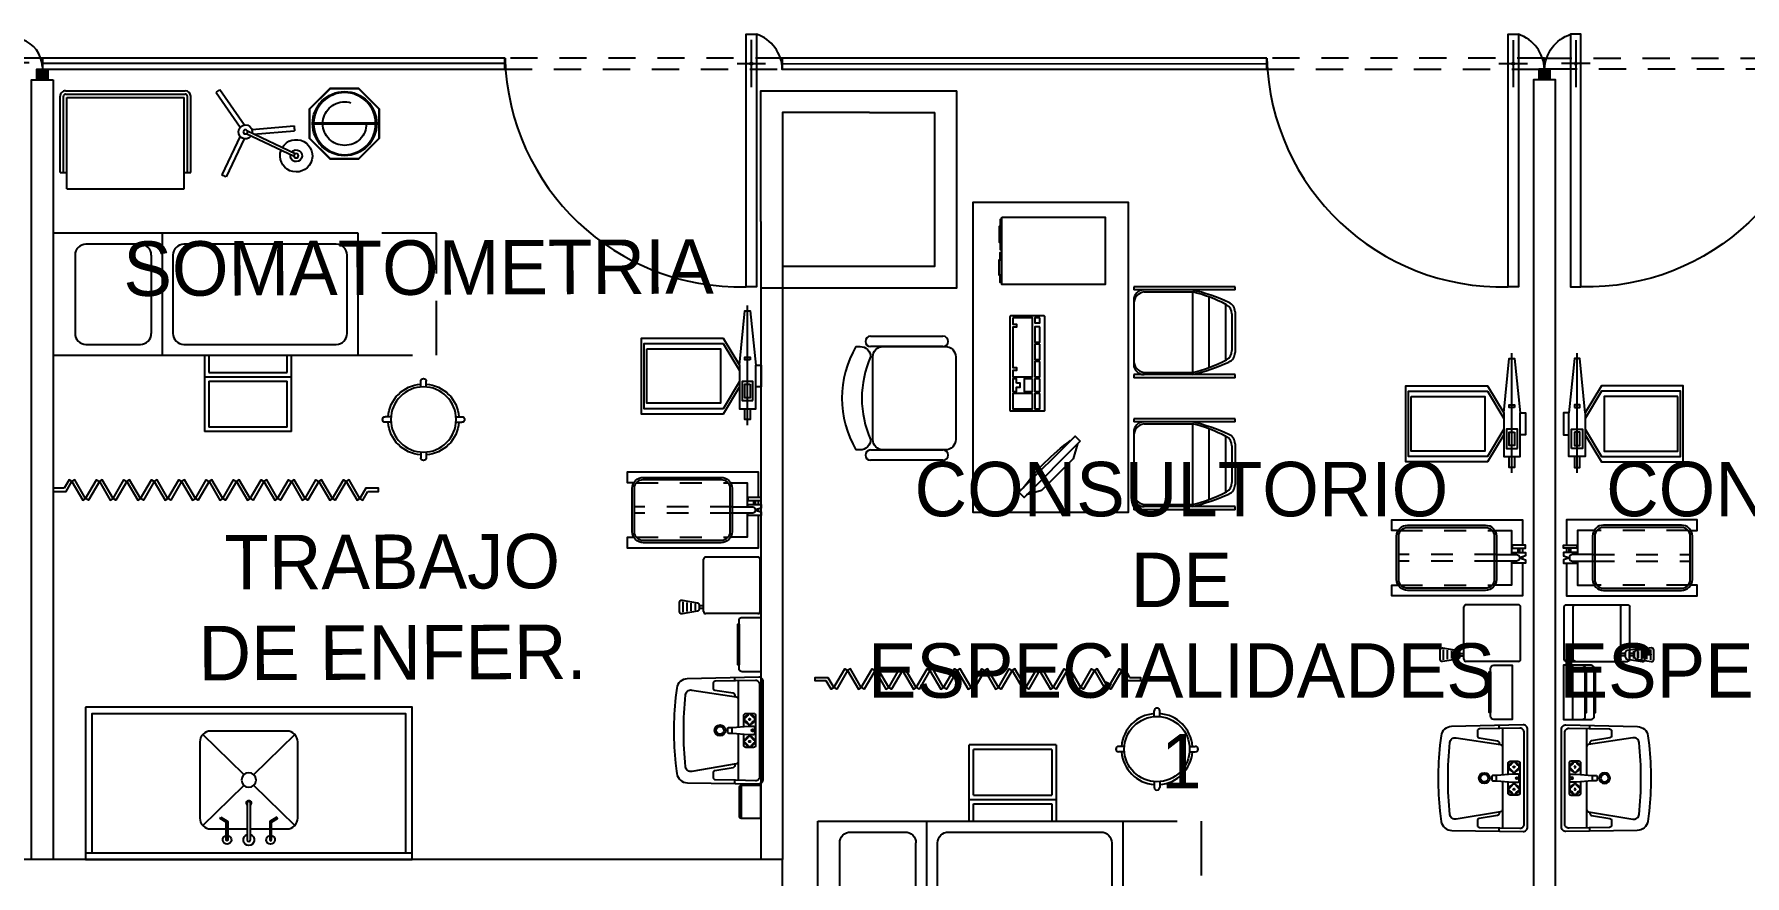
# Model space of a CAD drawing. Header units: millimetres. Extents: x 2523 to 2756, y 378 to 482.
# Drawn here: x 2564.94 to 2572.8, y 399.26 to 403.12 of the extents above; entities that cross this region are included whole.
import ezdxf

# ---------------------------------------------------------------- set-up
doc = ezdxf.new("R2010")
doc.units = ezdxf.units.MM
for name, pattern in [('DASHED', [0.75, 0.5, -0.25]), ('H25', [0.06, 0.0375, -0.0225]), ('HIDDEN', [0.375, 0.25, -0.125]), ('HIDDEN2', [0.1875, 0.125, -0.0625])]:
    doc.linetypes.add(name, pattern=pattern)
for name, color, linetype in [('CANCEL', 6, 'Continuous'), ('MOBILIARIO', 161, 'Continuous'), ('MOBSANIT', 161, 'Continuous')]:
    doc.layers.add(name, color=color, linetype=linetype)
doc.styles.add('STYLE1', font='GOTHIC.TTF')

# ---------------------------------------------------------------- blocks, each defined once
blk = doc.blocks.new('PP3')
at = {"layer": 'CANCEL', "color": 252}
for p, q in [((-0.1436, 0.1336), (-0.1436, -0.0836)), ((-0.2092, 0.025), (-0.0781, 0.025))]:
    blk.add_line(p, q, dxfattribs=at)
at = {"layer": 'CANCEL'}
blk.add_line((-1.275, 0), (-1.275, 0.05), dxfattribs=at)
blk.add_lwpolyline([(-0.1198, 0.1599), (-0.1198, -1), (-0.1675, -1), (-0.1675, 0.1599), (-0.1198, 0.1599), (-0.1198, -0.99)], dxfattribs=at)
at = {"layer": 'CANCEL', "color": 252, "linetype": 'HIDDEN2'}
blk.add_lwpolyline([(0, 0.05), (-1.275, 0.05), (-1.275, 0), (0, 0)], close=True, dxfattribs=at)
at = {"layer": 'CANCEL'}
blk.add_circle((-0.1436, 0.025), 0.00483, dxfattribs=at)
for centre, radius, start, end in [((-0.1766, -0.0075), 0.1768, 2.42584, 71.23677), ((-0.196, 0.079), 1.0793, 181.53761, 271.51398)]:
    blk.add_arc(centre, radius, start, end, dxfattribs=at)
blk = doc.blocks.new('KK')
at = {"layer": 'CANCEL'}
blk.add_lwpolyline([(-0.025, -0.05), (-0.025, 0), (0.025, 0), (0.025, -0.05)], close=True, dxfattribs=at)
blk.add_solid([(-0.025, -0.05), (-0.025, 0), (0.025, -0.05), (0.025, 0)], dxfattribs=at)
blk = doc.blocks.new('36212353')
for p, q in [((-0.75, -0.03), (0.75, -0.03)), ((-0.0963, -0.14), (-0.0075, -0.14)), ((0.0075, -0.14), (0.0963, -0.14))]:
    blk.add_line(p, q)
at = {"color": 8}
for p, q in [((-0.2112, -0.1555), (-0.0223, -0.3399)), ((0.2112, -0.1555), (0.0223, -0.3399)), ((-0.0223, -0.3901), (-0.2112, -0.5745)), ((0.0223, -0.3901), (0.2112, -0.5745))]:
    blk.add_line(p, q, dxfattribs=at)
blk.add_lwpolyline([(-0.75, -0.7), (-0.75, 0), (0.75, 0), (0.75, -0.7)], close=True)
blk.add_lwpolyline([(-0.72, -0.03), (-0.72, -0.67), (0.72, -0.67), (0.72, -0.03)], dxfattribs=at)
blk.add_lwpolyline([(0.1037, -0.14), (0.175, -0.14, -0.414214), (0.225, -0.19), (0.225, -0.54, -0.414214), (0.175, -0.59), (-0.175, -0.59, -0.414214), (-0.225, -0.54), (-0.225, -0.19, -0.414214), (-0.175, -0.14), (-0.1037, -0.14)], format="xyb")
for points in [[(-0.128, -0.1945), (-0.0963, -0.1748), (-0.0963, -0.09, 1), (-0.1037, -0.09), (-0.1037, -0.1707), (-0.1319, -0.1881)], [(-0.0075, -0.09, -0.999999), (0.0075, -0.09), (0.0075, -0.26, -0.999999), (-0.0075, -0.26)], [(0.128, -0.1945), (0.0963, -0.1748), (0.0963, -0.09, -1), (0.1037, -0.09), (0.1037, -0.1707), (0.1319, -0.1881)]]:
    blk.add_lwpolyline(points, format="xyb", close=True)
blk.add_circle((0, -0.365), 0.0335, dxfattribs=at)
for centre, radius, start, end in [((-0.1, -0.09), 0.02, 280.72567, 259.27433), ((0, -0.09), 0.0254, 287.17406, 252.82594), ((0.1, -0.09), 0.02, 280.72567, 259.27433), ((0, -0.26), 0.0114, 131.13951, 48.86049)]:
    blk.add_arc(centre, radius, start, end, dxfattribs=at)
blk = doc.blocks.new('LVVZ1VS')
at = {"color": 8}
blk.add_line((0.0119, -0.143), (-0.0121, -0.143), dxfattribs=at)
for points in [[(0.2404, -0.3477), (0.2446, -0.0203, 0.418008), (0.2246, 0), (-0.2246, 0, 0.421093), (-0.2446, -0.0205), (-0.2369, -0.3488, 0.362961), (-0.1946, -0.3971, 0.013873), (-0.1511, -0.4026, 0.023993), (0.0024, -0.41, 0.024799), (0.1509, -0.4026, 0.015126), (0.1983, -0.3965, 0.364514)], [(-0.0748, -0.0675, -0.247805), (-0.0567, -0.0856, 0.116963), (-0.0455, -0.0856, -0.247805), (-0.0274, -0.0675, 0.116963), (-0.0274, -0.0563, -0.247805), (-0.0455, -0.0382, 0.116963), (-0.0567, -0.0382, -0.247805), (-0.0748, -0.0563, 0.116963)], [(0.0119, -0.1403), (0.0182, -0.0688, 0.015831), (0.0182, -0.0686), (0.0182, -0.0422, 0.414214), (0.0142, -0.0382), (-0.0144, -0.0382, 0.414214), (-0.0184, -0.0422), (-0.0184, -0.0686, 0.015831), (-0.0184, -0.0688), (-0.0121, -0.1403, -0.015831), (-0.0121, -0.1406), (-0.0121, -0.1593, 0.414214), (-0.0081, -0.1633), (0.0079, -0.1633, 0.414214), (0.0119, -0.1593), (0.0119, -0.1406, -0.015831)], [(0.0746, -0.0675, 0.247805), (0.0565, -0.0856, -0.116963), (0.0453, -0.0856, 0.247805), (0.0272, -0.0675, -0.116963), (0.0272, -0.0563, 0.247805), (0.0453, -0.0382, -0.116963), (0.0565, -0.0382, 0.247805), (0.0746, -0.0563, -0.116963)]]:
    blk.add_lwpolyline(points, format="xyb", close=True)
for points in [[(0.2433, -0.1266, -0.408931), (0.2398, -0.13), (0.2311, -0.13, -0.419516), (0.2276, -0.1264), (0.2293, -0.0354, 0.49024), (0.2093, -0.015), (-0.2095, -0.015, 0.425911), (-0.2295, -0.035), (-0.2278, -0.1264, -0.419516), (-0.2313, -0.13), (-0.2386, -0.13, -0.408931), (-0.2421, -0.1265)], [(-0.0171, -0.089), (-0.0685, -0.089, -0.414214), (-0.078, -0.0795), (-0.078, -0.0439, -0.414214), (-0.0685, -0.0344), (0.0683, -0.0344, -0.414214), (0.0778, -0.0439), (0.0778, -0.0795, -0.414214), (0.0683, -0.089), (0.0169, -0.089)], [(0.1443, -0.115, -0.368916), (0.1541, -0.1234), (0.1888, -0.3272, -0.428122), (0.1668, -0.356, -0.027474), (0.0024, -0.365, -0.026047), (-0.1634, -0.3564, -0.428854), (-0.1854, -0.3276), (-0.1544, -0.1234, -0.368908), (-0.1445, -0.115), (-0.0155, -0.115)]]:
    blk.add_lwpolyline(points, format="xyb")
for points in [[(-0.228, -0.115), (-0.1445, -0.115)], [(0.1443, -0.115), (0.2278, -0.115)]]:
    blk.add_lwpolyline(points, dxfattribs=at)
for points in [[(-0.2278, -0.1264), (-0.2261, -0.2202, 0.408931), (-0.2161, -0.23), (-0.195, -0.23, 0.368908), (-0.1851, -0.2216), (-0.1719, -0.1384, -0.336277), (-0.162, -0.13), (-0.1554, -0.13)], [(0.1552, -0.13), (0.1618, -0.13, -0.262297), (0.1717, -0.1384), (0.1849, -0.2216, 0.368908), (0.1947, -0.23), (0.2159, -0.23, 0.408931), (0.2259, -0.2202), (0.2276, -0.1264)]]:
    blk.add_lwpolyline(points, format="xyb", dxfattribs=at)
blk.add_lwpolyline([(0.0153, -0.115), (0.1443, -0.115)])
for centre, radius in [((-0.0511, -0.0619), 0.00337), ((-0.0511, -0.0619), 0.00337), ((-0.0001, -0.0485), 0.00515), ((0.0509, -0.0619), 0.00337), ((0.0509, -0.0619), 0.00337)]:
    blk.add_circle(centre, radius)
for radius in [0.025, 0.0175]:
    blk.add_circle((-0.0001, -0.1977), radius, dxfattribs=at)
for centre, start, end in [((-0.0511, -0.0619), 106.4867, 163.5133), ((-0.0511, -0.0619), 196.4867, 253.5133), ((-0.0511, -0.0619), 16.4867, 73.5133), ((-0.0511, -0.0619), 286.4867, 343.5133), ((0.0509, -0.0619), 106.4867, 163.5133), ((0.0509, -0.0619), 196.4867, 253.5133), ((0.0509, -0.0619), 16.4867, 73.5133), ((0.0509, -0.0619), 286.4867, 343.5133)]:
    blk.add_arc(centre, 0.0225, start, end, dxfattribs=at)
blk = doc.blocks.new('BPED')
at = {"layer": 'MOBILIARIO'}
for p, q in [((0, -0.12), (0, 0.12)), ((0.25, 0.13), (0.01, 0.13)), ((0.26, -0.12), (0.26, 0.12)), ((-0.0957, -0.0756), (-0.0957, -0.1233)), ((-0.0767, -0.0787), (-0.0767, -0.1202)), ((-0.0576, -0.0818), (-0.0576, -0.1171)), ((-0.0385, -0.0849), (-0.0385, -0.114)), ((-0.0203, -0.0933), (0, -0.0933)), ((-0.0203, -0.1046), (0, -0.1046)), ((0.25, -0.13), (0.01, -0.13))]:
    blk.add_line(p, q, dxfattribs=at)
blk.add_lwpolyline([(-0.0203, -0.1093, -0.367747), (-0.0287, -0.1192), (-0.0984, -0.1305, -0.462259), (-0.11, -0.1207), (-0.11, -0.0782, -0.462259), (-0.0984, -0.0683), (-0.0287, -0.0797, -0.367747), (-0.0203, -0.0896)], format="xyb", close=True, dxfattribs=at)
for centre, start, end in [((0.01, 0.12), 90, 180), ((0.25, 0.12), 0, 90), ((0.01, -0.12), 180, 270), ((0.25, -0.12), 270, 0)]:
    blk.add_arc(centre, 0.01, start, end, dxfattribs=at)
blk = doc.blocks.new('36211405')
at = {"color": 8, "linetype": 'H25'}
for p, q in [((0.2618, 0.091), (-0.1588, 0.091)), ((-0.1776, -0.019), (0.2706, -0.019)), ((-0.1776, -0.049), (0.2706, -0.049)), ((0.2618, -0.159), (-0.1588, -0.159))]:
    blk.add_line(p, q, dxfattribs=at)
at = {"color": 8}
for p, q in [((-0.2976, 0.0106), (-0.2976, -0.009)), ((-0.2976, -0.0294), (-0.2976, -0.0385))]:
    blk.add_line(p, q, dxfattribs=at)
for p, q in [((-0.285, -0.009), (-0.285, 0.0106)), ((-0.2773, -0.009), (-0.2773, 0.0106))]:
    blk.add_line(p, q)
for points in [[(0.2739, 0.091), (0.3024, 0.091), (0.3024, 0.141), (-0.2976, 0.141), (-0.2976, 0.0241)], [(-0.1709, 0.091), (-0.2476, 0.091), (-0.2476, -0.019)], [(-0.2976, -0.059), (-0.2976, -0.209), (0.3024, -0.209), (0.3024, -0.159), (0.2739, -0.159)], [(-0.2476, -0.049), (-0.2476, -0.159), (-0.1709, -0.159)]]:
    blk.add_lwpolyline(points, dxfattribs=at)
for points in [[(-0.1276, 0.116, 0.414214), (-0.1776, 0.066), (-0.1776, -0.134, 0.414214), (-0.1276, -0.184), (0.2306, -0.184, 0.414214), (0.2806, -0.134), (0.2806, 0.066, 0.414214), (0.2306, 0.116)], [(-0.1276, 0.106, 0.414214), (-0.1676, 0.066), (-0.1676, -0.134, 0.414214), (-0.1276, -0.174), (0.2306, -0.174, 0.414214), (0.2706, -0.134), (0.2706, 0.066, 0.414214), (0.2306, 0.106)]]:
    blk.add_lwpolyline(points, format="xyb", close=True)
blk.add_lwpolyline([(-0.2502, 0.0106), (-0.3114, 0.0106), (-0.3114, 0.0241), (-0.2502, 0.0241)], close=True)
for points in [[(-0.2502, -0.019), (-0.2502, -0.009), (-0.3114, -0.009), (-0.3114, -0.0254), (-0.2844, -0.0333)], [(-0.2844, -0.0347), (-0.3114, -0.0425), (-0.3114, -0.059), (-0.2502, -0.059), (-0.2502, -0.049)]]:
    blk.add_lwpolyline(points)
blk.add_lwpolyline([(-0.1776, -0.019), (-0.2694, -0.019, 1), (-0.2694, -0.049), (-0.1776, -0.049)], format="xyb")
blk = doc.blocks.new('31300054')
blk.add_line((-0.225, -0.0625), (0.325, -0.0625))
for points in [[(-0.05, -0.1), (-0.175, -0.175), (-0.175, -0.55), (0.175, -0.55), (0.175, -0.175), (0.05, -0.1), (0.3, -0.075), (0.3, -0.05), (0.05, -0.025), (0.05, 0), (-0.05, 0), (-0.05, -0.025)], [(-0.15, -0.05), (-0.2, -0.05), (-0.2, -0.075), (-0.15, -0.075)], [(0.05, -0.1), (-0.15, -0.1), (-0.15, -0.025), (0.05, -0.025)], [(-0.025, -0.1), (-0.15, -0.175), (-0.15, -0.5375), (0.15, -0.5375), (0.15, -0.175), (0.025, -0.1)]]:
    blk.add_lwpolyline(points)
for points in [[(-0.1125, -0.0375), (-0.025, -0.0375), (-0.025, -0.0875), (-0.1125, -0.0875)], [(-0.0375, -0.05), (-0.1, -0.05), (-0.1, -0.075), (-0.0375, -0.075)], [(0.075, -0.05), (0.075, -0.075), (0.0875, -0.075), (0.0875, -0.05)], [(0.125, -0.525), (0.125, -0.1875), (-0.125, -0.1875), (-0.125, -0.525)]]:
    blk.add_lwpolyline(points, close=True)
blk = doc.blocks.new('DEJ')
at = {"layer": 'MOBILIARIO'}
blk.add_line((0.075, 0.09), (-0.075, 0.09), dxfattribs=at)
blk.add_lwpolyline([(0.075, 0), (0.075, 0.09, 0.414214), (0.065, 0.1), (-0.065, 0.1, 0.414214), (-0.075, 0.09), (-0.075, 0)], format="xyb", close=True, dxfattribs=at)
blk = doc.blocks.new('DEPAP')
at = {"layer": 'MOBILIARIO'}
blk.add_lwpolyline([(-0.11, 0.1), (0.11, 0.1, -0.414214), (0.125, 0.085), (0.125, 0), (-0.125, 0), (-0.125, 0.085, -0.414214)], format="xyb", close=True, dxfattribs=at)
blk.add_lwpolyline([(0.0934, 0.1), (-0.0934, 0.1), (-0.0934, 0.106), (0.0934, 0.106)], close=True, dxfattribs=at)
blk = doc.blocks.new('LAMPARA DE PIE')
for p, q in [((-0.3456, 0.0291), (-0.3456, 0.2246)), ((-0.3236, 0.0309), (-0.3236, 0.2248)), ((-0.0819, 0.0067), (-0.325, 0.0067)), ((-0.3631, -0.0081), (-0.531, -0.1051)), ((-0.3505, -0.0262), (-0.5198, -0.124)), ((-0.0819, -0.0067), (-0.325, -0.0067)), ((-0.3095, -0.0228), (-0.1416, -0.1197)), ((-0.2936, -0.0067), (-0.1308, -0.1006))]:
    blk.add_line(p, q)
for centre, radius in [((-0.3321, 0), 0.00973), ((-0.0743, 0), 0.0101)]:
    blk.add_circle(centre, radius)
for centre, radius, start, end in [((-0.3321, 0), 0.225, 87.85066, 93.43976), ((-0.3321, 0), 0.032, 11.98635, 348.01365), ((-0.0743, 0), 0.0743, 185.14104, 174.85896), ((-0.0743, 0), 0.027, 194.26583, 165.73417), ((-0.3321, 0), 0.225, 207.85066, 213.43976), ((-0.3321, 0), 0.225, 327.85066, 333.43976)]:
    blk.add_arc(centre, radius, start, end)
blk = doc.blocks.new('MPASTEUR')
at = {"layer": 'MOBILIARIO'}
for p, q in [((0, -0.275), (0, 0.275)), ((0.015, -0.275), (0.015, 0.275)), ((0.375, 0.3), (0.025, 0.3)), ((0.375, 0.285), (0.025, 0.285)), ((0.03, -0.27), (0.03, 0.27)), ((0.45, 0.27), (0.03, 0.27)), ((0.375, 0.27), (0.375, 0.3)), ((0.45, -0.27), (0.45, 0.27)), ((0.375, -0.285), (0.025, -0.285)), ((0.375, -0.3), (0.025, -0.3)), ((0.45, -0.27), (0.03, -0.27)), ((0.375, -0.3), (0.375, -0.27))]:
    blk.add_line(p, q, dxfattribs=at)
for centre, radius, start, end in [((0.025, 0.275), 0.025, 90, 180), ((0.025, 0.275), 0.01, 90, 180), ((0.025, -0.275), 0.025, 180, 270), ((0.025, -0.275), 0.01, 180, 270)]:
    blk.add_arc(centre, radius, start, end, dxfattribs=at)
blk = doc.blocks.new('CUBETA')
for p, q in [((-0.1475, 0.0025), (0.1475, 0.0025)), ((-0.1475, -0.0025), (0.1475, -0.0025))]:
    blk.add_line(p, q)
for points in [[(-0.066, 0.1619), (-0.1607, 0.0672), (-0.1607, -0.0667), (-0.066, -0.1614), (0.0679, -0.1614), (0.1627, -0.0667), (0.1627, 0.0672), (0.0679, 0.1619)], [(-0.0652, 0.1599), (-0.1587, 0.0664), (-0.1587, -0.0659), (-0.0652, -0.1594), (0.0671, -0.1594), (0.1607, -0.0659), (0.1607, 0.0664), (0.0671, 0.1599)]]:
    blk.add_lwpolyline(points, close=True)
blk.add_circle((0, 0), 0.1475)
at = {"linetype": 'DASHED'}
blk.add_circle((0, 0), 0.1, dxfattribs=at)
for start, end in [(1.00524, 178.99476), (181.00524, 358.99476)]:
    blk.add_arc((0, 0), 0.1425, start, end)
blk = doc.blocks.new('MESUN')
at = {"layer": 'MOBILIARIO'}
for p, q in [((0, 1.76), (-0.56, 1.76)), ((-0.56, 1.76), (-0.56, 0.36)), ((0, 0.36), (0, 1.76)), ((-0.1, 1.66), (-0.46, 1.66)), ((-0.51, 1.61), (-0.51, 1.36)), ((-0.05, 1.36), (-0.05, 1.61)), ((0, 1.26), (-0.56, 1.26)), ((-0.1, 1.31), (-0.46, 1.31)), ((-0.1, 1.21), (-0.46, 1.21)), ((-0.51, 1.16), (-0.51, 0.46)), ((-0.05, 0.46), (-0.05, 1.16)), ((-0.56, 1.0651), (-0.9099, 1.0651)), ((-0.9099, 0.6651), (-0.9099, 1.0651)), ((-0.6799, 1.0451), (-0.8899, 1.0451)), ((-0.8899, 0.6851), (-0.8899, 1.0451)), ((-0.6799, 1.0451), (-0.6799, 0.6851)), ((-0.6599, 1.0651), (-0.6599, 0.6651)), ((-0.56, 1.0451), (-0.6399, 1.0451)), ((-0.6399, 1.0451), (-0.6399, 0.6851)), ((-0.9099, 0.6651), (-0.56, 0.6651)), ((-0.8899, 0.6851), (-0.6799, 0.6851)), ((-0.6399, 0.6851), (-0.56, 0.6851)), ((-0.46, 0.41), (-0.1, 0.41)), ((-0.56, 0.36), (0, 0.36))]:
    blk.add_line(p, q, dxfattribs=at)
at = {"layer": 'MOBILIARIO', "linetype": 'HIDDEN'}
for p, q in [((-0.56, 0.36), (-0.56, 0)), ((0, 0), (0, 0.36)), ((-0.56, 0), (0, 0))]:
    blk.add_line(p, q, dxfattribs=at)
at = {"layer": 'MOBILIARIO'}
for centre, start, end in [((-0.46, 1.61), 90, 180), ((-0.1, 1.61), 0, 90), ((-0.46, 1.36), 180, 270), ((-0.1, 1.36), 270, 0), ((-0.46, 1.16), 90, 180), ((-0.1, 1.16), 0, 90), ((-0.46, 0.46), 180, 270), ((-0.1, 0.46), 270, 0)]:
    blk.add_arc(centre, 0.05, start, end, dxfattribs=at)
blk = doc.blocks.new('Banco giratorio')
at = {"layer": 'MOBILIARIO'}
for p, q in [((-0.025, 0.3124), (-0.025, 0.339)), ((0, 0.3124), (0, 0.339)), ((-0.162, 0.1754), (-0.1885, 0.1754)), ((0.137, 0.1754), (0.1635, 0.1754)), ((-0.162, 0.1504), (-0.1885, 0.1504)), ((0.137, 0.1504), (0.1635, 0.1504)), ((-0.025, 0.0135), (-0.025, -0.0131)), ((0, 0.0135), (0, -0.0131))]:
    blk.add_line(p, q, dxfattribs=at)
blk.add_circle((-0.0125, 0.1629), 0.15, dxfattribs=at)
for centre, radius, start, end in [((-0.0125, 0.1629), 0.1634, 94.386, 175.614), ((-0.0125, 0.339), 0.0125, 0, 180), ((-0.0125, 0.1629), 0.1634, 4.386, 85.614), ((-0.1885, 0.1629), 0.0125, 90, 270), ((0.1635, 0.1629), 0.0125, 270, 90), ((-0.0125, 0.1629), 0.1634, 184.386, 265.614), ((-0.0125, 0.1629), 0.1634, 274.386, 355.614), ((-0.0125, -0.0131), 0.0125, 180, 0)]:
    blk.add_arc(centre, radius, start, end, dxfattribs=at)
blk = doc.blocks.new('CORT')
for points in [[(0.06, 0.0075), (0.01, 0.0075), (0.01, -0.0075), (0.0687, -0.0075), (0.0958, 0.0396), (0.0828, 0.0471)], [(0.1588, -0.0396), (0.1088, 0.0471), (0.0958, 0.0396), (0.1458, -0.0471)], [(0.1588, -0.0396), (0.2088, 0.0471), (0.2218, 0.0396), (0.1718, -0.0471)], [(0.2848, -0.0396), (0.2348, 0.0471), (0.2218, 0.0396), (0.2718, -0.0471)], [(0.2848, -0.0396), (0.3348, 0.0471), (0.3478, 0.0396), (0.2978, -0.0471)], [(0.4108, -0.0396), (0.3608, 0.0471), (0.3478, 0.0396), (0.3978, -0.0471)], [(0.4108, -0.0396), (0.4608, 0.0471), (0.4738, 0.0396), (0.4238, -0.0471)], [(0.5368, -0.0396), (0.4868, 0.0471), (0.4738, 0.0396), (0.5238, -0.0471)], [(0.5368, -0.0396), (0.5868, 0.0471), (0.5997, 0.0396), (0.5497, -0.0471)], [(0.6627, -0.0396), (0.6127, 0.0471), (0.5997, 0.0396), (0.6497, -0.0471)], [(0.6627, -0.0396), (0.7127, 0.0471), (0.7257, 0.0396), (0.6757, -0.0471)], [(0.7887, -0.0396), (0.7387, 0.0471), (0.7257, 0.0396), (0.7757, -0.0471)], [(0.7887, -0.0396), (0.8387, 0.0471), (0.8517, 0.0396), (0.8017, -0.0471)], [(0.9147, -0.0396), (0.8647, 0.0471), (0.8517, 0.0396), (0.9017, -0.0471)], [(0.9147, -0.0396), (0.9647, 0.0471), (0.9777, 0.0396), (0.9277, -0.0471)], [(1.0407, -0.0396), (0.9907, 0.0471), (0.9777, 0.0396), (1.0277, -0.0471)], [(1.0407, -0.0396), (1.0907, 0.0471), (1.1037, 0.0396), (1.0537, -0.0471)], [(1.1667, -0.0396), (1.1167, 0.0471), (1.1037, 0.0396), (1.1537, -0.0471)], [(1.1667, -0.0396), (1.2167, 0.0471), (1.2297, 0.0396), (1.1797, -0.0471)], [(1.2926, -0.0396), (1.2426, 0.0471), (1.2297, 0.0396), (1.2797, -0.0471)], [(1.2926, -0.0396), (1.3426, 0.0471), (1.3556, 0.0396), (1.3056, -0.0471)], [(1.4186, -0.0396), (1.3686, 0.0471), (1.3556, 0.0396), (1.4056, -0.0471)], [(1.4544, -0.0075), (1.5044, -0.0075), (1.5044, 0.0075), (1.4458, 0.0075), (1.4186, -0.0396), (1.4316, -0.0471)]]:
    blk.add_lwpolyline(points, close=True)
blk = doc.blocks.new('511.836.0295')
for p, q in [((-0.05, -0.1388), (-0.05, 0.2112)), ((0, 0.2112), (0, -0.1388)), ((0.5, -0.1388), (0.5, 0.2112)), ((0.55, 0.2112), (0.55, -0.1388))]:
    blk.add_line(p, q)
for points in [[(0.05, 0.2114, -0.414214), (0, 0.2614), (0, 0.282)], [(0.5, 0.282), (0.5, 0.2614, -0.414214), (0.45, 0.2114)]]:
    blk.add_lwpolyline(points, format="xyb")
blk.add_lwpolyline([(0.45, -0.2003), (0.05, -0.2003, -0.414214), (0, -0.1503), (0, 0.1503, -0.414214), (0.05, 0.2003), (0.45, 0.2003, -0.414214), (0.5, 0.1503), (0.5, -0.1503, -0.414214)], format="xyb", close=True)
for centre, radius, start, end in [((0.25, -0.1454), 0.4951, 59.67544, 120.32456), ((0.25, -0.2416), 0.4951, 66.17665, 113.82335), ((-0.025, 0.2112), 0.025, 0, 180), ((0.525, 0.2112), 0.025, 0, 180), ((-0.025, -0.1388), 0.025, 180, 0), ((0.525, -0.1388), 0.025, 180, 0)]:
    blk.add_arc(centre, radius, start, end)
blk = doc.blocks.new('COMPU-B')
for p, q in [((372.6765, 223.7348), (372.5227, 223.5811)), ((372.7482, 223.7552), (372.6765, 223.7348)), ((372.5227, 223.5811), (372.5024, 223.5093))]:
    blk.add_line(p, q)
for points in [[(372.7611, 223.768), (372.4896, 223.4965), (372.5145, 223.4716), (372.786, 223.7431)], [(372.9924, 223.5726), (372.9924, 223.5496), (372.9174, 223.5496), (372.9174, 223.5726)], [(373.0624, 223.5726), (373.0624, 223.5496), (373.0024, 223.5496), (373.0024, 223.5726)], [(373.1474, 223.5726), (373.1474, 223.5496), (373.0724, 223.5496), (373.0724, 223.5726)], [(373.2309, 223.5726), (373.2309, 223.5496), (373.1559, 223.5496), (373.1559, 223.5726)], [(373.3144, 223.5726), (373.3144, 223.5496), (373.2394, 223.5496), (373.2394, 223.5726)], [(373.3574, 223.5726), (373.3574, 223.5496), (373.3344, 223.5496), (373.3344, 223.5726)], [(372.9924, 223.5376), (372.9924, 223.4426), (372.9174, 223.4426), (372.9174, 223.5376)], [(373.0624, 223.5376), (373.0624, 223.4976), (373.0024, 223.4976), (373.0024, 223.5376)], [(373.3574, 223.4426), (373.3274, 223.4426), (373.3274, 223.4601), (373.3124, 223.4601), (373.3124, 223.4426), (373.1174, 223.4426), (373.1174, 223.4601), (373.1024, 223.4601), (373.1024, 223.4426), (373.0724, 223.4426), (373.0724, 223.5376), (373.3574, 223.5376)], [(373.0424, 223.4601), (373.0624, 223.4601), (373.0624, 223.4426), (373.0024, 223.4426), (373.0024, 223.4601), (373.0224, 223.4601), (373.0224, 223.4776), (373.0424, 223.4776)]]:
    blk.add_lwpolyline(points, close=True)
blk.add_lwpolyline([(373.3674, 223.4326, -0.414214), (373.3624, 223.4276), (372.9124, 223.4276, -0.414214), (372.9074, 223.4326), (372.9074, 223.5926, -0.414214), (372.9124, 223.5976), (373.3624, 223.5976, -0.414214), (373.3674, 223.5926)], format="xyb", close=True)
blk.add_arc((371.9304, 224.3272), 1.0308, 305.97458, 324.02542)
blk = doc.blocks.new('SILLAFAC')
for p, q in [((0.1263, 0.22), (-0.3637, 0.22)), ((-0.3637, 0.22), (-0.3637, 0.205)), ((0.1263, 0.205), (-0.3637, 0.205)), ((-0.0815, 0.205), (-0.3137, 0.205)), ((-0.0815, 0.205), (-0.3137, 0.205)), ((-0.3137, 0.195), (-0.08, 0.195)), ((-0.08, 0.195), (-0.08, -0.195)), ((0, 0.1708), (0, -0.1708)), ((0.1263, 0.205), (0.1263, 0.22)), ((-0.3637, 0.155), (-0.3637, -0.155)), ((-0.3637, 0.155), (-0.3637, 0.135)), ((0.08, 0.1354), (0.08, -0.1354)), ((0.1113, 0.0888), (0.1113, -0.0888)), ((0.1263, 0.0985), (0.1263, -0.0985)), ((0.1263, -0.205), (-0.3637, -0.205)), ((-0.3637, -0.205), (-0.3637, -0.22)), ((0.1263, -0.22), (-0.3637, -0.22)), ((-0.3137, -0.195), (-0.08, -0.195)), ((-0.0815, -0.205), (-0.3137, -0.205)), ((0.1263, -0.22), (0.1263, -0.205))]:
    blk.add_line(p, q)
for centre, radius, start, end in [((-0.3137, 0.155), 0.05, 90, 180), ((-0.3043, 0.1364), 0.0594, 99.0812, 181.30766), ((-0.323, -0.7936), 1.0274, 65.88622, 76.40754), ((-0.244, -0.4903), 0.7047, 62.19831, 76.5409), ((0.0613, 0.0888), 0.05, 0, 62.19831), ((0.0763, 0.0985), 0.05, 0, 65.88622), ((-0.3043, -0.1364), 0.0594, 178.69234, 260.9188), ((-0.3137, -0.155), 0.05, 180, 270), ((-0.323, 0.7936), 1.0274, 283.59246, 294.11378), ((-0.244, 0.4903), 0.7047, 283.4591, 297.80169), ((0.0613, -0.0888), 0.05, 297.80169, 0), ((0.0763, -0.0985), 0.05, 294.11378, 0)]:
    blk.add_arc(centre, radius, start, end)
blk = doc.blocks.new('18830057')
blk.add_lwpolyline([(0, -0.5), (0, 0), (0.325, 0), (0.325, -0.5)], close=True)
at = {"color": 8}
for points in [[(0.01, -0.5), (0.01, -0.5075), (0.045, -0.5075)], [(0.12, -0.5075), (0.155, -0.5075), (0.155, -0.5)], [(0.205, -0.5075), (0.17, -0.5075), (0.17, -0.5)], [(0.315, -0.5), (0.315, -0.5075), (0.28, -0.5075)]]:
    blk.add_lwpolyline(points, dxfattribs=at)
for points in [[(0.12, -0.5025), (0.045, -0.5025), (0.045, -0.5125), (0.12, -0.5125)], [(0.205, -0.5025), (0.28, -0.5025), (0.28, -0.5125), (0.205, -0.5125)]]:
    blk.add_lwpolyline(points, close=True, dxfattribs=at)

msp = doc.modelspace()

# ---------------------------------------------------------------- linework, layer by layer
for p, q in [((2567.1067, 402.9879), (2564.9817, 402.9879)), ((2568.3786, 402.9878), (2570.6067, 402.9879)), ((2568.2817, 402.2629), (2568.2817, 399.3325)), ((2568.3817, 402.2629), (2568.3817, 399.3325)), ((2568.3817, 399.3325), (2561.7817, 399.3325)), ((2568.3817, 396.3129), (2568.3817, 399.3325))]:
    msp.add_line(p, q)
for points in [[(2567.1067, 402.9629), (2567.1067, 403.0129), (2564.9817, 403.0129), (2564.9817, 402.9629), (2567.1067, 402.9629)], [(2565.0317, 402.9129), (2565.0317, 399.3325), (2564.9317, 399.3325), (2564.9317, 402.9129)], [(2571.9317, 397.833), (2571.9317, 402.9138), (2571.8317, 402.9138), (2571.8317, 397.833)]]:
    msp.add_lwpolyline(points, close=True)
at = {"linetype": 'Continuous'}
msp.add_lwpolyline([(2570.6067, 403.0129), (2568.3786, 403.0129), (2568.3786, 402.9629), (2570.6067, 402.963)], close=True, dxfattribs=at)
for points in [[(2568.2817, 402.2629), (2568.2817, 402.8629), (2568.8817, 402.8629)], [(2568.2817, 401.9579), (2569.1817, 401.9579), (2569.1815, 402.8629)], [(2568.2817, 402.8629), (2569.1815, 402.8629)], [(2568.7817, 402.7629), (2568.7817, 402.7629), (2568.3817, 402.7629), (2568.3817, 402.0579), (2569.0817, 402.0579), (2569.0815, 402.7629)], [(2568.7817, 402.7629), (2569.0815, 402.7629)]]:
    msp.add_lwpolyline(points)
at = {"layer": 'MOBILIARIO'}
msp.add_lwpolyline([(2569.2568, 401.9244), (2569.2568, 401.9244), (2569.2569, 402.3519), (2569.9694, 402.3519), (2569.9693, 400.9269), (2569.2568, 400.9269), (2569.2569, 402.3519)], dxfattribs=at)

# ---------------------------------------------------------------- block references
at = {"xscale": 0.7842762128884715, "yscale": 0.7842762128884715, "zscale": 0.7842762128884715}
msp.add_blockref('PP3', (2564.9817, 402.9736), dxfattribs=at)
for name, p in [('PP3', (2568.3817, 402.9632)), ('PP3', (2571.8817, 402.9629)), ('KK', (2564.9817, 402.9629)), ('KK', (2571.8817, 402.9638)), ('KK', (2571.8817, 402.9638))]:
    msp.add_blockref(name, p)
at = {"xscale": -1}
msp.add_blockref('PP3', (2571.8817, 402.9629), dxfattribs=at)
at = {"layer": 'MOBILIARIO'}
for name, p, rotation in [('MPASTEUR', (2565.3633, 402.8629), 269.9999565287787), ('CUBETA', (2566.3701, 402.7123), 179.9999565287787), ('MESUN', (2566.7917, 402.2086), 89.9999565287787), ('CORT', (2565.0217, 401.0297), 4.34711170842187e-05)]:
    msp.add_blockref(name, p, dxfattribs=dict(at, rotation=rotation))
at = {"layer": 'MOBILIARIO', "extrusion": (0, 0, -1)}
for name, p, zscale, rotation in [('LAMPARA DE PIE', (-2566.2148, 402.533), -0.9999999999999996, 205.2580071340153), ('31300054', (-2568.2834, 401.5527), -1, 89.9999565287787), ('31300054', (-2571.7945, 401.3333), -0.9999999999999996, 89.99995652794493), ('Banco giratorio', (-2566.5695, 401.3659), -0.9999999999999996, 89.99995652885686), ('36211405', (-2567.9721, 400.9714), -1, 359.9999565287787), ('36211405', (-2571.4831, 400.752), -0.9999999999999996, 359.9999565280231)]:
    msp.add_blockref(name, p, dxfattribs=dict(at, zscale=zscale, rotation=rotation))
at = {"layer": 'MOBILIARIO'}
for name, p, xscale, yscale, zscale, rotation in [('18830057', (2569.8634, 402.2821), 0.9499999999998182, 0.9499999999998182, 0.9499999999998182, 269.9978167571916), ('COMPU-B', (2357.1694, 47.1303), -0.9499999999998181, 0.9499999999998181, 0.9499999999998181, 270.0000434731905)]:
    msp.add_blockref(name, p, dxfattribs=dict(at, xscale=xscale, yscale=yscale, zscale=zscale, rotation=rotation))
at = {"layer": 'MOBILIARIO', "xscale": 0.9499999999998181, "yscale": 0.9499999999998181, "zscale": 0.9499999999998181}
for p in [(2570.3402, 401.7543), (2570.3402, 401.1481)]:
    msp.add_blockref('SILLAFAC', p, dxfattribs=at)
at = {"layer": 'MOBILIARIO', "extrusion": (0, 0, -1), "xscale": -0.9499999999998181, "yscale": 0.9499999999998181, "zscale": -0.9499999999998181, "rotation": 269.9999999991772}
msp.add_blockref('511.836.0295', (-2568.9868, 401.2136), dxfattribs=at)
at = {"layer": 'MOBILIARIO', "extrusion": (0, 0, -1), "xscale": -1, "zscale": -1}
for name, p, rotation in [('31300054', (-2571.9689, 401.3333), 270.000043472055), ('36211405', (-2572.2803, 400.752), 4.347197689824611e-05), ('Banco giratorio', (-2569.9387, 399.8269), 90.00004347028329)]:
    msp.add_blockref(name, p, dxfattribs=dict(at, rotation=rotation))
at = {"layer": 'MOBILIARIO', "linetype": 'ByBlock', "extrusion": (0, 0, -1), "xscale": -1, "zscale": -1}
for name, p, rotation in [('BPED', (-2568.0186, 400.5916), 359.9999565287787), ('BPED', (-2571.5117, 400.3723), 359.9999565287787), ('DEPAP', (-2568.2817, 400.3196), 269.9999565287787), ('DEPAP', (-2571.7335, 400.1002), 269.9999565287787), ('DEJ', (-2568.2817, 399.5977), 269.9999565287787)]:
    msp.add_blockref(name, p, dxfattribs=dict(at, rotation=rotation))
at = {"layer": 'MOBILIARIO', "linetype": 'ByBlock', "extrusion": (0, 0, -1), "zscale": -0.9999999999999996}
for name, p, rotation in [('BPED', (-2572.2322, 400.3723), 4.34712213046345e-05), ('BPED', (-2572.2736, 400.3723), 4.34712213046345e-05), ('DEPAP', (-2571.9691, 400.1002), 90.00004347122128), ('DEPAP', (-2572.0104, 400.1002), 90.00004347122128)]:
    msp.add_blockref(name, p, dxfattribs=dict(at, rotation=rotation))
at = {"layer": 'MOBILIARIO', "xscale": -1}
for name, p, rotation in [('CORT', (2568.5217, 400.1612), 179.9999565296907), ('36212353', (2565.93, 399.3324), 180), ('MESUN', (2570.3042, 398.9484), 90.00004347200296)]:
    msp.add_blockref(name, p, dxfattribs=dict(at, rotation=rotation))
at = {"layer": 'MOBSANIT', "extrusion": (0, 0, -1), "xscale": -1, "zscale": -1}
for p, rotation in [((-2568.2925, 399.9252), 89.99995652877867), ((-2571.8035, 399.7059), 89.99995652794492)]:
    msp.add_blockref('LVVZ1VS', p, dxfattribs=dict(at, rotation=rotation))
at = {"layer": 'MOBSANIT', "extrusion": (0, 0, -1), "zscale": -1, "rotation": 270.000043472055}
msp.add_blockref('LVVZ1VS', (-2571.9599, 399.7059), dxfattribs=at)

# ---------------------------------------------------------------- texts
at = {"char_height": 0.25, "attachment_point": 5, "rotation": 0.23006, "style": 'STYLE1'}
for s, insert, width in [('SOMATOMETRIA', (2566.7095, 402.0495), 4.95448), ('TRABAJO\\PDE ENFER.', (2566.5895, 400.4919), 3.372939)]:
    msp.add_mtext(s, dxfattribs=dict(at, insert=insert, width=width))
at = {"char_height": 0.25, "width": 2.925303, "attachment_point": 5, "style": 'STYLE1'}
for s, insert in [('CONSULTORIO DE ESPECIALIDADES\\P1', (2570.2137, 400.4087)), ('CONSULTORIO DE ESPECIALIDADES\\P2', (2573.3906, 400.4087))]:
    msp.add_mtext(s, dxfattribs=dict(at, insert=insert))

doc.saveas('drawing.dxf')
